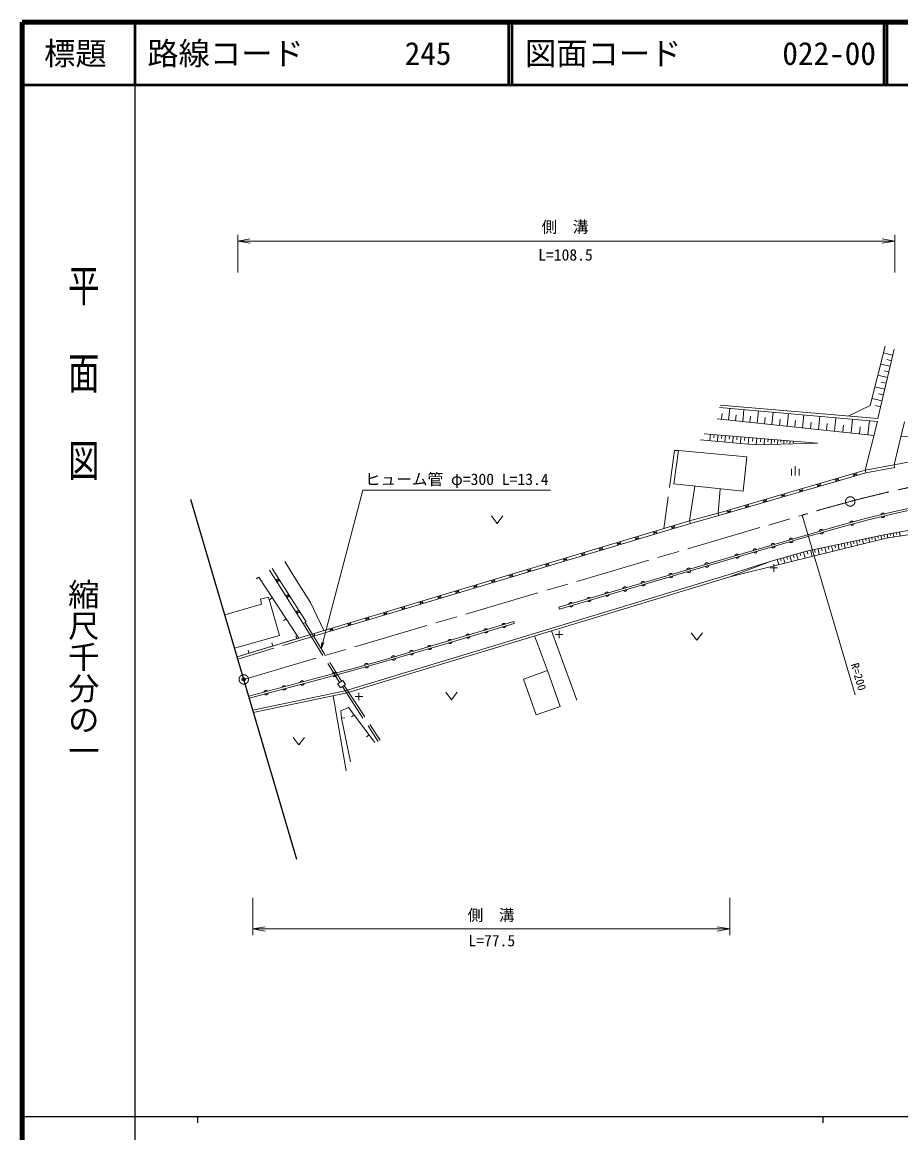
# Model space of a CAD drawing. Units: millimetres, scale not verified. Extents: x 40000 to 680000, y 20000 to 380000.
# Drawn here: x 40000 to 180457, y 202409 to 380000 of the extents above; entities that cross this region are included whole.
import ezdxf
from ezdxf.enums import TextEntityAlignment as Align

# ---------------------------------------------------------------- set-up
doc = ezdxf.new("R2010")
doc.units = ezdxf.units.MM
doc.header["$LTSCALE"] = 1000
doc.header["$PDMODE"] = 32
doc.header["$PDSIZE"] = 500
doc.linetypes.add('CHAIN', pattern=[18.5, 12, -1.5, 3.5, -1.5])
doc.linetypes.add('DASHED', pattern=[7.5, 6, -1.5])
for name, color, linetype, lineweight in [('M-BMK', 2, 'CHAIN', 13), ('M-BMK-OTRS', 5, 'Continuous', 25), ('M-STR-HTXT', 7, 'Continuous', 13), ('M-TTL', 2, 'Continuous', 140), ('M-TTL-BAND', 7, 'Continuous', 25), ('M-TTL-LINE', 7, 'Continuous', 50), ('M-WORK', 1, 'Continuous', 13)]:
    doc.layers.add(name, color=color, linetype=linetype, lineweight=lineweight)
doc.layers.add('M-OTRS', color=6, linetype='Continuous')
doc.layers.add('M-TTL-TXT', color=7, linetype='Continuous')
doc.styles.add('@ＭＳ ゴシック', font='')
doc.styles.add('ＭＳ ゴシック', font='')
doc.styles.get('@ＭＳ ゴシック').set_extended_font_data('@MS Gothic')
doc.styles.get('ＭＳ ゴシック').set_extended_font_data('MS Gothic')

# ---------------------------------------------------------------- blocks, each defined once
blk = doc.blocks.new('plus')
at = {"color": 0, "linetype": 'Continuous', "lineweight": -2}
for p, q in [((-1.25, 0), (1.25, 0)), ((0, -1.25), (0, 1.25))]:
    blk.add_line(p, q, dxfattribs=at)
blk = doc.blocks.new('open_arrow')
at = {"color": 0, "linetype": 'Continuous', "lineweight": -2}
blk.add_lwpolyline([(7.5, 1.25), (0, 0), (7.5, -1.25)], dxfattribs=at)

msp = doc.modelspace()

# ---------------------------------------------------------------- linework, layer by layer
at = {"layer": 'M-BMK'}
msp.add_line((75419, 274907), (164696, 301165), dxfattribs=at)
for centre in [(172382, 303361), (75419, 274907)]:
    msp.add_circle(centre, 750, dxfattribs=at)
msp.add_arc((223471, 109996), 200000, 92.37581, 107.09021, dxfattribs=at)
at = {"layer": 'M-BMK-OTRS'}
for p, q in [((75419, 274907), (66936, 303683)), ((83902, 246131), (75419, 274907))]:
    msp.add_line(p, q, dxfattribs=at)
at = {"layer": 'M-OTRS'}
msp.add_point((75419, 274907), dxfattribs=at)
at = {"layer": 'M-STR-HTXT'}
for p, q in [((74465, 340000), (74465, 346000)), ((74465, 345000), (179490, 345000)), ((179490, 340000), (179490, 346000)), ((164696, 301165), (173151, 272419)), ((76864, 240000), (76864, 234000)), ((153126, 240000), (153126, 234000)), ((76864, 235000), (153126, 235000))]:
    msp.add_line(p, q, dxfattribs=at)
msp.add_lwpolyline([(87799, 279820), (94478, 305166), (124478, 305166)], dxfattribs=at)
at = {"layer": 'M-TTL'}
for p, q in [((40000, 380000), (40000, 20000)), ((680000, 380000), (40000, 380000))]:
    msp.add_line(p, q, dxfattribs=at)
at = {"layer": 'M-TTL-BAND'}
for p, q in [((58000, 370000), (58000, 20000)), ((40000, 205000), (579000, 205000)), ((68000, 205000), (68000, 204000)), ((168000, 205000), (168000, 204000))]:
    msp.add_line(p, q, dxfattribs=at)
at = {"layer": 'M-TTL-LINE'}
for p, q in [((58000, 380000), (58000, 370000)), ((117750, 380000), (117750, 370000)), ((118250, 380000), (118250, 370000)), ((177750, 380000), (177750, 370000)), ((178250, 380000), (178250, 370000)), ((40000, 370000), (680000, 370000))]:
    msp.add_line(p, q, dxfattribs=at)
at = {"layer": 'M-WORK'}
for p, q in [((179158, 326762), (177675, 327111)), ((178740, 324982), (177233, 325336)), ((178949, 325872), (178207, 326046)), ((178315, 323174), (176784, 323533)), ((178527, 324078), (177774, 324255)), ((177883, 321336), (176327, 321702)), ((178099, 322255), (177333, 322435)), ((177445, 319469), (175864, 319840)), ((177664, 320402), (176886, 320585)), ((152919, 316391), (153114, 318236)), ((155182, 316152), (155381, 318038)), ((177222, 318520), (176431, 318706)), ((151101, 316583), (176196, 313933)), ((151812, 316508), (151910, 317430)), ((154050, 316272), (154150, 317214)), ((156338, 316030), (156440, 316994)), ((157495, 315908), (157698, 317836)), ((158677, 315783), (158781, 316768)), ((159860, 315658), (160068, 317629)), ((161069, 315530), (161175, 316538)), ((162278, 315403), (162490, 317417)), ((163514, 315272), (163622, 316302)), ((164749, 315142), (164967, 317201)), ((167276, 314875), (167499, 316981)), ((169860, 314602), (170087, 316755)), ((172501, 314323), (172734, 316524)), ((175201, 314038), (175439, 316288)), ((166013, 315008), (166124, 316061)), ((168568, 314738), (168682, 315815)), ((171181, 314462), (171297, 315563)), ((173851, 314180), (173970, 315305)), ((150010, 314108), (149926, 313100)), ((150614, 314057), (150572, 313553)), ((151218, 314007), (151134, 312991)), ((151828, 313956), (151786, 313448)), ((152438, 313905), (152352, 312880)), ((153053, 313853), (153010, 313341)), ((153668, 313802), (153582, 312768)), ((154288, 313750), (154245, 313233)), ((154909, 313698), (154822, 312655)), ((155535, 313646), (155491, 313125)), ((156161, 313594), (156073, 312541)), ((156792, 313541), (156748, 313015)), ((157424, 313489), (157336, 312433)), ((158057, 313436), (158013, 312908)), ((158690, 313383), (158614, 312465)), ((159241, 313337), (159203, 312878)), ((159792, 313291), (159725, 312493)), ((160290, 313249), (160257, 312850)), ((160788, 313208), (160731, 312518)), ((161286, 313166), (161258, 312821)), ((161785, 313124), (161736, 312543)), ((162283, 313083), (162259, 312792)), ((162781, 313041), (162742, 312568)), ((163279, 313000), (163260, 312763)), ((163585, 307511), (163585, 309011)), ((179417, 309204), (179490, 308811)), ((151269, 301483), (174789, 308345)), ((151378, 301098), (174881, 307955)), ((162985, 307511), (162985, 308561)), ((164185, 307511), (164185, 308561)), ((174789, 308345), (174881, 307955)), ((147526, 305829), (146703, 300242)), ((151573, 305400), (151269, 301483)), ((86667, 282254), (146703, 300242)), ((115027, 301063), (115927, 299863)), ((115927, 299863), (116827, 301063)), ((146703, 300242), (146813, 299858)), ((151269, 301483), (151378, 301098)), ((86782, 281871), (146813, 299858)), ((179739, 298387), (179793, 298085)), ((180232, 298475), (180343, 297848)), ((171413, 296679), (171581, 295891)), ((171902, 296783), (171986, 296389)), ((172392, 296887), (172552, 296132)), ((172881, 296991), (172961, 296613)), ((173370, 297095), (173523, 296372)), ((173859, 297199), (173936, 296837)), ((174348, 297303), (174495, 296612)), ((174837, 297407), (174910, 297061)), ((175326, 297511), (175466, 296852)), ((175815, 297615), (175885, 297285)), ((176304, 297718), (176437, 297092)), ((176793, 297822), (176860, 297509)), ((177282, 297926), (177409, 297332)), ((177771, 298030), (177835, 297733)), ((178262, 298125), (178365, 297544)), ((178755, 298212), (178806, 297922)), ((179247, 298300), (179354, 297696)), ((163267, 294806), (163391, 294360)), ((163801, 294956), (164060, 294032)), ((164355, 295111), (164485, 294649)), ((164910, 295266), (165178, 294308)), ((165486, 295419), (165589, 294933)), ((166070, 295544), (166275, 294580)), ((166648, 295666), (166751, 295184)), ((167227, 295789), (167423, 294864)), ((167782, 295907), (167880, 295444)), ((168337, 296025), (168526, 295136)), ((168871, 296139), (168965, 295694)), ((169404, 296252), (169586, 295398)), ((169917, 296361), (170008, 295934)), ((170429, 296470), (170604, 295650)), ((170921, 296575), (171008, 296164)), ((160705, 294089), (160937, 293259)), ((161202, 294228), (161318, 293814)), ((161700, 294368), (161941, 293508)), ((162216, 294512), (162336, 294082)), ((162732, 294656), (162981, 293765)), ((77829, 291280), (77411, 291006)), ((84903, 283832), (79540, 292400)), ((79977, 292666), (85372, 284097)), ((91610, 273097), (153010, 291709)), ((91726, 272714), (153126, 291326)), ((80020, 287933), (79602, 287660)), ((125882, 286158), (125798, 286446)), ((82211, 284587), (81792, 284313)), ((118579, 284154), (118665, 283867)), ((85372, 284097), (84903, 283832)), ((124603, 282680), (128691, 271564)), ((80076, 280264), (79932, 280743)), ((83906, 281420), (83761, 281899)), ((86667, 282254), (86782, 281871)), ((121901, 281861), (123953, 276325)), ((146956, 282364), (147856, 281164)), ((147856, 281164), (148756, 282364)), ((76247, 279109), (76103, 279587)), ((120122, 274965), (123953, 276325)), ((123953, 276325), (125994, 270579)), ((91257, 274760), (90422, 274213)), ((90422, 274213), (90860, 273545)), ((90860, 273545), (91694, 274093)), ((91694, 274093), (91257, 274760)), ((122162, 269218), (120122, 274965)), ((76864, 270004), (91610, 273097)), ((76946, 269613), (91692, 272705)), ((91816, 260289), (89736, 272295)), ((107723, 272865), (108623, 271665)), ((108623, 271665), (109523, 272865)), ((125994, 270579), (122162, 269218)), ((91069, 268715), (91566, 268775)), ((91069, 268715), (92465, 261741)), ((93053, 269220), (92653, 268920)), ((83331, 265622), (84231, 264422)), ((84231, 264422), (85131, 265622)), ((95454, 266022), (95055, 265721))]:
    msp.add_line(p, q, dxfattribs=at)
at = {"layer": 'M-WORK', "linetype": 'DASHED'}
for p, q in [((174789, 308345), (179417, 309204)), ((174881, 307955), (179490, 308811)), ((146703, 300242), (151269, 301483)), ((146813, 299858), (151378, 301098)), ((84903, 283832), (90730, 274415)), ((85213, 283999), (91025, 274608)), ((74349, 278536), (86667, 282254)), ((74465, 278153), (86782, 281871)), ((91179, 273754), (96912, 265002)), ((91487, 273957), (97221, 265204))]:
    msp.add_line(p, q, dxfattribs=at)
at = {"layer": 'M-WORK'}
for points in [[(151558, 318764), (176783, 316653), (179387, 327736)], [(177944, 328193), (175587, 318729), (172136, 317042)], [(174789, 308345), (176760, 316173), (151488, 318377)], [(179417, 309204), (180466, 313704), (181028, 316096)], [(148380, 313241), (157281, 312432), (167132, 312678), (149013, 314191)], [(180466, 313704), (202519, 313845), (216779, 313868), (201229, 312602), (187695, 310825), (179417, 309204)], [(125798, 286446), (141109, 290909), (151968, 294099), (165149, 297945), (170286, 299400), (174961, 300666), (180152, 301901), (187243, 303426), (195429, 304552), (205092, 305830), (217476, 306018), (229461, 305736), (261476, 304868), (281295, 304305)], [(125882, 286158), (141193, 290621), (152052, 293811), (165232, 297657), (170366, 299110), (175035, 300375), (180219, 301609), (187295, 303130), (195469, 304254), (205114, 305530), (217475, 305717), (229454, 305436), (261468, 304568), (281287, 304006)], [(191288, 290372), (192062, 300574), (177989, 298077), (165371, 295395), (159742, 293820)], [(153126, 291326), (162157, 293562), (178095, 297502), (190983, 299484), (190514, 290900)], [(81961, 293763), (83876, 290738), (86065, 287219), (88228, 282721)], [(153010, 291709), (159742, 293820), (153126, 291326)], [(77829, 291280), (84221, 281515), (74349, 278536)], [(73943, 279912), (81131, 281947), (79348, 288045), (78082, 287748), (78269, 286935), (72371, 285247)], [(76212, 272217), (87440, 275202), (92334, 276500), (97682, 278001), (106735, 280636), (118579, 284154)], [(76289, 271927), (87517, 274912), (92413, 276211), (97764, 277713), (106820, 280348), (118665, 283867)], [(91069, 268715), (90929, 269888), (92164, 270404), (96370, 264802)]]:
    msp.add_lwpolyline(points, dxfattribs=at)
at = {"layer": 'M-WORK', "linetype": 'DASHED'}
msp.add_lwpolyline([(144909, 311499), (144276, 311538), (142556, 299000)], dxfattribs=at)
at = {"layer": 'M-WORK'}
msp.add_lwpolyline([(144909, 311499), (155839, 310514), (155260, 305010), (144190, 306183)], close=True, dxfattribs=at)
for centre, start, end in [((173074, 307974), 218.88421, 353.64448), ((173244, 307347), 38.88421, 173.64448), ((167314, 306294), 218.88421, 353.64448), ((167484, 305667), 38.88421, 173.64448), ((170194, 307134), 218.88421, 353.64448), ((170364, 306507), 38.88421, 173.64448), ((158674, 303773), 218.88421, 353.64448), ((161554, 304614), 218.88421, 353.64448), ((161725, 303986), 38.88421, 173.64448), ((164434, 305454), 218.88421, 353.64448), ((164605, 304826), 38.88421, 173.64448), ((152914, 302093), 218.88421, 353.64448), ((155794, 302933), 218.88421, 353.64448), ((155965, 302306), 38.88421, 173.64448), ((158845, 303146), 38.88421, 173.64448), ((153085, 301466), 38.88421, 173.64448), ((172656, 299912), 37.77765, 172.53792), ((177586, 301162), 36.00459, 170.76486), ((177598, 301114), 216.00459, 350.76486), ((141077, 298687), 219.2997, 354.05997), ((141261, 298063), 39.2997, 174.05997), ((143950, 299548), 219.2997, 354.05997), ((144135, 298925), 39.2997, 174.05997), ((167752, 298552), 38.42695, 173.18722), ((167765, 298504), 218.42695, 353.18722), ((172668, 299863), 217.77765, 352.53792), ((135329, 296965), 219.2997, 354.05997), ((135513, 296341), 39.2997, 174.05997), ((138203, 297826), 219.2997, 354.05997), ((138387, 297202), 39.2997, 174.05997), ((160034, 296322), 38.8879, 173.64817), ((162914, 297163), 38.8879, 173.64817), ((162927, 297115), 218.8879, 353.64817), ((129581, 295243), 219.2997, 354.05997), ((129766, 294619), 39.2997, 174.05997), ((132455, 296104), 219.2997, 354.05997), ((132639, 295480), 39.2997, 174.05997), ((154274, 294641), 38.8879, 173.64817), ((157154, 295482), 38.8879, 173.64817), ((157167, 295434), 218.8879, 353.64817), ((160047, 296274), 218.8879, 353.64817), ((123834, 293520), 219.2997, 354.05997), ((124018, 292897), 39.2997, 174.05997), ((126708, 294381), 219.2997, 354.05997), ((126892, 293758), 39.2997, 174.05997), ((149452, 293229), 38.9893, 173.74957), ((149466, 293181), 218.9893, 353.74957), ((154287, 294593), 218.8879, 353.64817), ((118086, 291798), 219.2997, 354.05997), ((118271, 291175), 39.2997, 174.05997), ((120960, 292659), 219.2997, 354.05997), ((121144, 292036), 39.2997, 174.05997), ((143695, 291539), 38.9893, 173.74957), ((143709, 291490), 218.9893, 353.74957), ((146574, 292384), 38.9893, 173.74957), ((146587, 292336), 218.9893, 353.74957), ((80524, 290592), 324.66283, 99.4231), ((81182, 290987), 144.81283, 279.5731), ((112339, 290076), 219.2997, 354.05997), ((112523, 289453), 39.2997, 174.05997), ((115213, 290937), 219.2997, 354.05997), ((115397, 290314), 39.2997, 174.05997), ((136369, 289397), 38.87071, 173.63098), ((139249, 290237), 38.87071, 173.63098), ((139263, 290189), 218.87071, 353.63098), ((82115, 288050), 324.66283, 99.4231), ((82780, 288448), 144.81283, 279.5731), ((106591, 288354), 219.2997, 354.05997), ((106776, 287731), 39.2997, 174.05997), ((109465, 289215), 219.2997, 354.05997), ((109649, 288592), 39.2997, 174.05997), ((130608, 287718), 38.87071, 173.63098), ((133488, 288558), 38.87071, 173.63098), ((133503, 288510), 218.87071, 353.63098), ((136383, 289349), 218.87071, 353.63098), ((84379, 285909), 144.81283, 279.5731), ((100844, 286632), 219.2997, 354.05997), ((101028, 286008), 39.2997, 174.05997), ((103717, 287493), 219.2997, 354.05997), ((103902, 286870), 39.2997, 174.05997), ((127728, 286879), 38.87071, 173.63098), ((127742, 286831), 218.87071, 353.63098), ((130622, 287670), 218.87071, 353.63098), ((83707, 285507), 324.66283, 99.4231), ((95096, 284910), 219.2997, 354.05997), ((95280, 284286), 39.2997, 174.05997), ((97970, 285771), 219.2997, 354.05997), ((98154, 285147), 39.2997, 174.05997), ((89349, 283188), 219.2997, 354.05997), ((89533, 282564), 39.2997, 174.05997), ((92222, 284049), 219.2997, 354.05997), ((92407, 283425), 39.2997, 174.05997), ((114131, 282702), 39.16285, 173.92312), ((114145, 282654), 219.16285, 353.92312), ((117007, 283557), 39.16285, 173.92312), ((117020, 283509), 219.16285, 353.92312), ((108379, 280994), 39.16285, 173.92312), ((108393, 280946), 219.16285, 353.92312), ((111255, 281848), 39.16285, 173.92312), ((111269, 281800), 219.16285, 353.92312), ((102243, 279199), 38.84586, 173.60613), ((102257, 279151), 218.84586, 353.60613), ((105124, 280037), 38.84586, 173.60613), ((105137, 279989), 218.84586, 353.60613), ((95042, 277130), 38.29939, 173.05966), ((95055, 277082), 218.29939, 353.05966), ((99363, 278360), 38.84586, 173.60613), ((99376, 278312), 218.84586, 353.60613), ((89919, 275731), 37.4715, 172.23177), ((89933, 275682), 217.4715, 352.23177), ((81858, 273589), 37.50981, 172.27008), ((81875, 273542), 217.50981, 352.27008), ((84757, 274360), 37.50981, 172.27008), ((84774, 274313), 217.50981, 352.27008), ((78959, 272818), 37.50981, 172.27008), ((78975, 272771), 217.50981, 352.27008)]:
    msp.add_arc(centre, 325, start, end, dxfattribs=at)

# ---------------------------------------------------------------- block references
at = {"layer": 'M-STR-HTXT', "xscale": 267, "yscale": 267}
for p in [(74465, 345000), (76864, 235000)]:
    msp.add_blockref('open_arrow', p, dxfattribs=at)
at = {"layer": 'M-STR-HTXT'}
for p, xscale, yscale, rotation in [((179490, 345000), 267, 267, 180), ((87799, 279820), 133, 133, 75.2), ((153126, 235000), 267, 267, 180)]:
    msp.add_blockref('open_arrow', p, dxfattribs=dict(at, xscale=xscale, yscale=yscale, rotation=rotation))
at = {"layer": 'M-WORK', "xscale": 480, "yscale": 480}
for p in [(160163, 292730), (125843, 282085), (93834, 272170)]:
    msp.add_blockref('plus', p, dxfattribs=at)

# ---------------------------------------------------------------- texts
at = {"layer": 'M-STR-HTXT', "style": 'ＭＳ ゴシック'}
for s, p in [('側\u3000溝', (126772, 347266)), ('ヒューム管 φ=300 L=13.4', (109478, 306916)), ('側\u3000溝', (114957, 237215))]:
    msp.add_text(s, height=1833, dxfattribs=at).set_placement(p, align=Align.MIDDLE_CENTER)
for s, p in [('L=108.5', (126851, 341329)), ('L=77.5', (115076, 231674))]:
    msp.add_text(s, height=1833, dxfattribs=at).set_placement(p, align=Align.BOTTOM_CENTER)
msp.add_text('R=200', height=1320, rotation=286.39, dxfattribs=at).set_placement((173705, 275344), align=Align.MIDDLE_CENTER)
at = {"layer": 'M-TTL-BAND', "style": '@ＭＳ ゴシック', "width": 1.4}
msp.add_text('平  面  図', height=3666, rotation=270, dxfattribs=at).set_placement((49777, 306475), align=Align.MIDDLE_RIGHT)
at = {"layer": 'M-TTL-BAND', "style": '@ＭＳ ゴシック'}
msp.add_text('縮尺千分の一', height=3666, rotation=270, dxfattribs=at).set_placement((49777, 261030), align=Align.MIDDLE_RIGHT)
at = {"layer": 'M-TTL-TXT', "style": 'ＭＳ ゴシック'}
msp.add_text('標題', height=3666, dxfattribs=at).set_placement((48500, 375000), align=Align.MIDDLE_CENTER)
for s, p in [('路線コード', (60000, 375000)), ('245', (101142, 375000)), ('図面コード', (120380, 375000)), ('022-00', (161521, 375000))]:
    msp.add_text(s, height=3666, dxfattribs=at).set_placement(p, align=Align.MIDDLE_LEFT)

doc.saveas('drawing.dxf')
